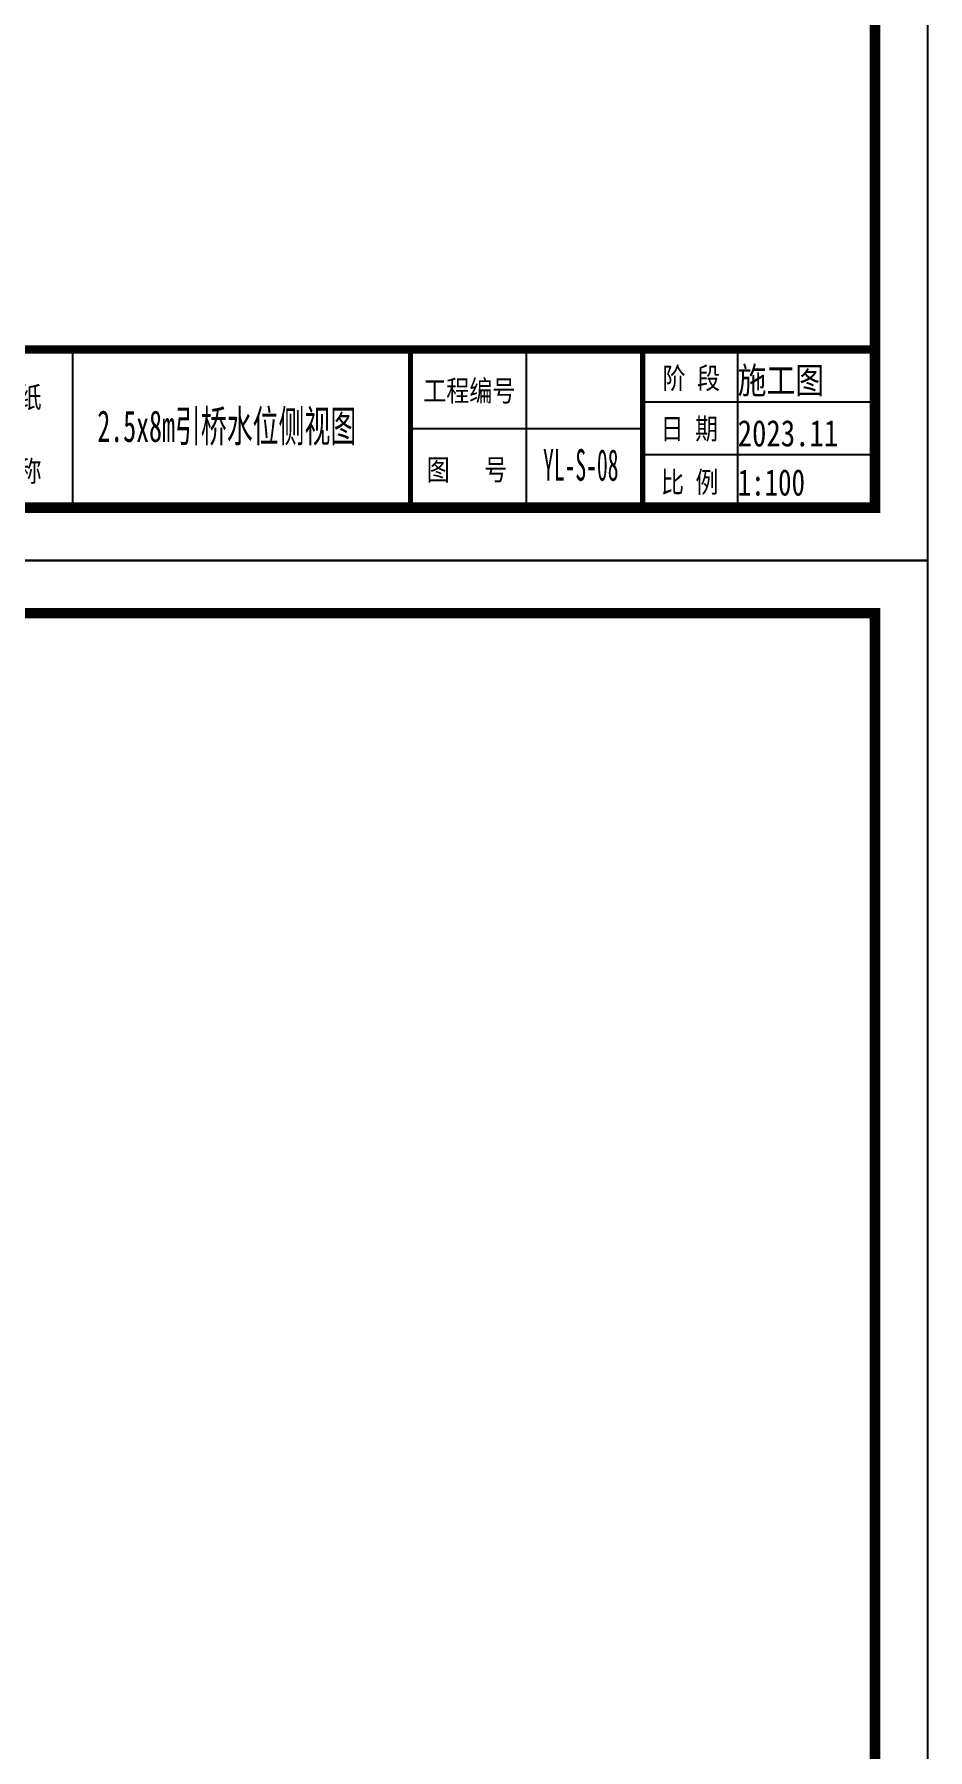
# Model space of a CAD drawing. Extents: x -259369 to -50372, y -155978 to 198088.
# Drawn here: x -73235 to -64647, y 86064 to 102561 of the extents above; entities that cross this region are included whole.
import ezdxf

# ---------------------------------------------------------------- set-up
doc = ezdxf.new("R2010")
doc.units = 0
doc.header["$LTSCALE"] = 1000
doc.header["$MEASUREMENT"] = 0
doc.styles.add('-宋体', font='', dxfattribs={"width": 0.8})
doc.styles.add('_TCH_DIM', font='SIMPLEX.shx', dxfattribs={"bigfont": 'hztxt.shx'})
doc.styles.get("Standard").update_dxf_attribs({"font": 'gbenor.shx', "bigfont": 'gbcbig.shx'})
doc.styles.add('图框', font='')
doc.styles.add('黑体', font='simhei.ttf', dxfattribs={"width": 0.8})
doc.styles.get('-宋体').set_extended_font_data('SimSun')
doc.styles.get('图框').set_extended_font_data('SimSun')

# ---------------------------------------------------------------- blocks, each defined once
blk = doc.blocks.new('$TITLEBLK$00000187')
for p, q in [((-76, 0), (-76, 15)), ((-33, 0), (-33, 15)), ((-13, 0), (-13, 15)), ((0, 0), (0, 15)), ((0, 10), (-22, 10)), ((-44, 7.5), (-22, 7.5)), ((0, 5), (-22, 5))]:
    blk.add_line(p, q)
for points, const_width in [([(-297.54, 0), (-297.54, 15), (0, 15)], 0.8), ([(-44, 0), (-44, 15)], 0.5), ([(-22, 0), (-22, 15)], 0.5)]:
    blk.add_lwpolyline(points, dxfattribs=dict(const_width=const_width))
at = {"style": '图框', "width": 0.8}
for s, p in [('阶 段', (-20.12, 11.27)), ('图纸', (-83.31, 9.46)), ('工程编号', (-42.79, 10.08)), ('日 期', (-20.31, 6.48)), ('名称', (-83.31, 2.46)), ('图   号', (-42.46, 2.6)), ('比 例', (-20.27, 1.42))]:
    blk.add_text(s, height=2, dxfattribs=at).set_placement(p)
for tag, p in [('审定人', (-193.68, 10.95)), ('校对', (-155.51, 10.92)), ('审核人', (-193.68, 6.03)), ('设计负责人', (-158.64, 6.23)), ('项目负责人', (-195.69, 1.11)), ('设计人', (-156.48, 1.18))]:
    blk.add_attdef(tag, p, '', height=3)
for tag, p, height, style, width in [('阶段', (-12.96, 10.81), 2.5, '黑体', 0.8), ('工程名称', (-115.66, 9.53), 3, '-宋体', 0.8), ('图名', (-73.67, 6.22), 3, '-宋体', 0.8), ('日期', (-12.96, 5.8), 2.5, '黑体', 0.8), ('项目名称', (-115.65, 1.97), 3, '-宋体', 0.8), ('图号', (-31.44, 2.55), 3, '_TCH_DIM', 0.7), ('比例', (-12.96, 1.14), 2.5, '黑体', 0.8)]:
    blk.add_attdef(tag, p, '', height=height, dxfattribs=dict(style=style, width=width))
blk = doc.blocks.new('rgthtyjyuk')
blk.add_lwpolyline([(0, 0), (420, 0), (420, 297), (0, 297)], close=True)
at = {"const_width": 1}
blk.add_lwpolyline([(25, 5), (415, 5), (415, 292), (25, 292)], close=True, dxfattribs=at)
at = {"const_width": 0.8}
blk.add_lwpolyline([(415, 20), (25, 20)], dxfattribs=at)

msp = doc.modelspace()

# ---------------------------------------------------------------- block references
at = {"xscale": 101.4564080218939, "yscale": 101.4564080218939, "zscale": 101.4564080218939}
for p in [(-107259.13, 97501.51), (-107259.13, 67368.96)]:
    msp.add_blockref('rgthtyjyuk', p, dxfattribs=at)
ref = msp.add_blockref('$TITLEBLK$00000187', (-65154.73, 98008.79), dxfattribs=dict(xscale=101.4564080218939, yscale=101.4564080218939, zscale=101.4564080218939))
ref.add_attrib('图名', '2.5x8m引桥水位侧视图', (-72628.73, 98640.36), dxfattribs={"color": 3, "height": 304.3692, "style": '-宋体', "width": 0.6})
ref.add_attrib('图号', 'YL-S-08', (-68344.2, 98267.19), dxfattribs={"color": 3, "height": 304.369, "style": '黑体', "width": 0.5})
ref.add_attrib('日期', '2023.11', (-66473.66, 98597.62), dxfattribs={"color": 3, "height": 253.641, "style": '黑体', "width": 0.8})
ref.add_attrib('阶段', '施工图', (-66473.66, 99105.68), dxfattribs={"color": 3, "height": 253.641, "style": '黑体', "width": 0.8})
ref.add_attrib('比例', '1:100', (-66473.66, 98124.93), dxfattribs={"color": 3, "height": 253.641, "style": '黑体', "width": 0.75})

doc.saveas('drawing.dxf')
